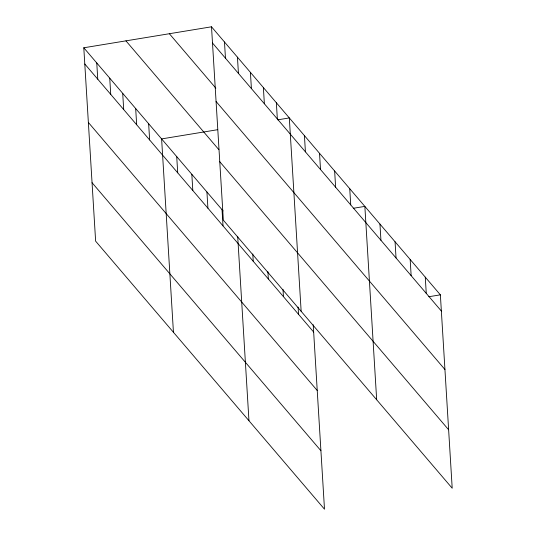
<?xml version="1.0" encoding="UTF-8"?>
<svg xmlns="http://www.w3.org/2000/svg" width="536" height="536" viewBox="0 0 536 536"><rect width="100%" height="100%" fill="white"/><g stroke="black" fill="none" stroke-linecap="round" stroke-linejoin="round"><path stroke-width="0.8" d="M313.212 324.742L324.494 509.2L95.629 241.16L83.797 47.778L211.506 26.8L440.371 294.84L452.203 488.222L223.338 220.182L211.506 26.8M217.683 129.699L161.611 138.911L173.443 332.293M277.755 119.836L289.319 117.933L301.152 311.315M353.278 208.29L364.849 206.387L376.674 399.769M428.807 296.736L440.371 294.84M212.497 43.021L441.363 311.061M169.363 33.721L215.834 88.152M216.075 101.485L444.94 369.525M125.947 40.857L218.862 149.678M219.76 161.718L448.625 429.758M83.797 47.778L223.11 210.936M84.795 64.005L313.654 332.039M88.366 122.463L317.232 390.503M92.051 182.702L320.917 450.736M425.269 277.146L426.261 293.373M410.161 259.458L411.152 275.678M395.059 241.77L396.05 257.99M379.95 224.075L380.942 240.302M349.74 188.692L350.732 204.92M334.638 171.004L335.63 187.225M319.53 153.316L320.521 169.537M304.428 135.621L305.42 151.849M298.103 307.048L298.552 314.351M276.355 102.745L277.346 118.965M283.001 289.36L283.444 296.663M263.384 87.556L264.375 103.776M267.893 271.672L268.342 278.968M250.413 72.367L251.404 88.587M252.791 253.977L253.233 261.28M237.448 57.178L238.44 73.398M237.683 236.289L248.965 420.747M224.477 41.989L225.468 58.21M222.031 209.677L223.023 225.897M206.93 191.982L207.921 208.209M191.821 174.294L192.819 190.515M176.719 156.606L177.711 172.827M148.646 123.722L149.638 139.95M135.675 108.533L136.667 124.761M122.704 93.344L123.702 109.572M109.739 78.156L110.731 94.383M96.768 62.967L97.76 79.194"/></g></svg>
